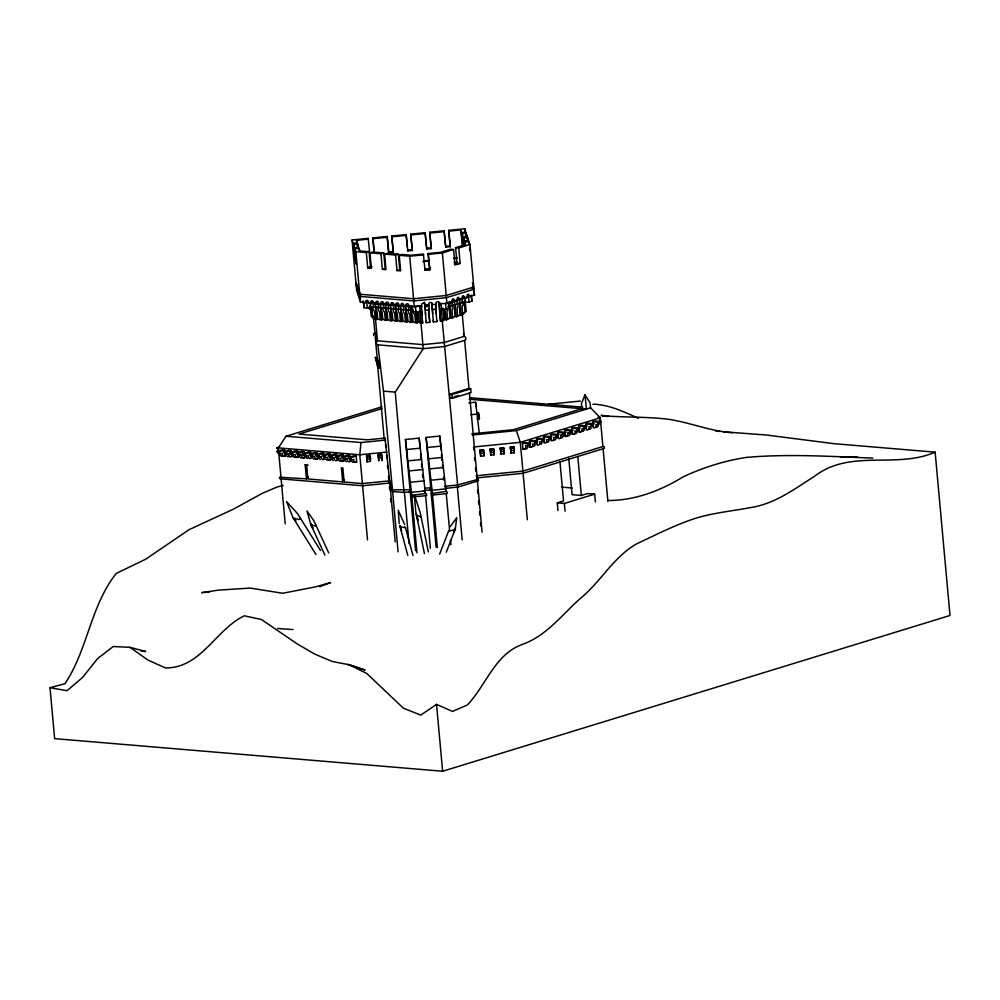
<?xml version="1.0" encoding="UTF-8"?>
<svg xmlns="http://www.w3.org/2000/svg" width="1000" height="1000" viewBox="0 0 1000 1000"><rect width="100%" height="100%" fill="white"/><g stroke="black" fill="none" stroke-linecap="round" stroke-linejoin="round"><path stroke-width="1.5" d="M385.662 440.075L360.962 442.537L359.775 454.775L362.587 485.75L389.837 483.038L388.888 482.938L389.637 480.85L385.012 438.062L367.388 439.812L299.025 434.075L382 408.6M455.275 529.012L456.75 517.65L450.337 526.587M455.375 528.075L453.95 532.112L455.112 529.45L448.787 531.25L448.925 530.2L439.65 554.075M446.262 552.212L455.112 529.45M477.925 477.8L523.1 473.3L603.1 448.75L604.45 448.225L604.325 446.8L602.9 446.562L600.275 417.775L590.562 407.825L590.112 402.987L584.963 394.738L581.388 403.85L581.825 408.688L513.425 429.688L471.863 433.825M315.9 525.087L315.525 525.95L311.012 524.975L324.9 555.112M444.387 312.35L445.55 310M448.113 309.212L446.95 311.562L447.55 318.175L446.05 319.913L445.112 309.662M453.4 300.613L451.325 302.688L449.888 302.575L449.312 306.775L447.875 306.65M454.625 300.238L453.775 301.938L446.962 303.5L439.375 303.65L441.125 303.475L441.675 309.55L448.938 308.225L448.375 302.15M458.413 299.075L456.337 301.15L454.9 301.038L454.325 305.238L452.887 305.113L453.125 307.675L451.962 310.025L452.562 316.637L451.062 318.363L449.862 305.2M456.775 304.488L457.362 300.275L458.8 300.4M463.425 297.525L461.35 299.613L459.925 299.488L459.338 303.7L457.9 303.575L458.137 306.137L456.975 308.475L457.575 315.1L456.075 316.825L455.012 305.113M464.65 297.15L463.812 298.863L457.188 299.45M462.925 302.038L468.988 302.062L468.438 295.988L466.375 298.075L464.938 297.95L465.163 300.512L464.35 302.162L462.925 302.038L463.15 304.6L461.987 306.938L462.6 313.562L461.087 315.287L459.888 302.113M599.6 420.2L600.45 417.35L597.938 417.137M408.775 492.075L404.012 492.362L395.262 392.113L423.212 348.65L444.575 346.525L464.637 340.375L465.825 339.338L465.65 337.325L464.263 336.337L463.4 333.65M382.05 406.775L286.062 436.238L278.312 447.925L278.587 450.962M444.988 317.663L442.262 321.075L457.812 487L446.012 488.375M367.525 539.938L362.587 485.75L281.125 478.9L279.7 478.663L279.562 477.238L306.45 478.862L308.188 476.712M306.45 478.862L305.163 464.738L306.613 464.85L307.9 478.975L342.688 481.9L344.425 479.762M463.825 313.188L461.087 315.287M529.538 445.55L530.525 443.125L524.65 442.638L522.438 443.312L522.975 449.3L524.538 449.425L525.788 448L525.612 446.087L527.825 445.412L528 447.312L526.75 448.75L522.975 449.3M533.787 446.587L535.037 445.163L534.862 443.25M536.575 443.4L537.55 440.962L531.688 440.475L529.475 441.15L530.013 447.137L531.575 447.275L532.825 445.838L532.65 443.938L534.362 444.075L535.337 441.65L537.55 440.962M540.825 444.425L542.075 443L541.9 441.087M543.612 441.238L544.587 438.812L538.713 438.312L536.5 439L537.05 444.975L538.6 445.112L539.85 443.675L539.688 441.775L541.388 441.912L542.375 439.487L544.587 438.812M571.737 432.6L572.725 430.175L566.85 429.675L564.637 430.363L565.188 436.337L566.737 436.475L567.987 435.037L567.812 433.137L570.037 432.463L570.2 434.363L568.962 435.788L565.188 436.337M578.775 430.438L579.763 428.013L573.888 427.512L571.675 428.2L572.212 434.188L573.775 434.312L575.025 432.887L574.85 430.975L576.562 431.125L577.537 428.688L579.763 428.013M583.025 431.475L584.275 430.037L584.1 428.137L585.812 428.288L586.788 425.85L580.925 425.363L578.713 426.037L579.25 432.025L580.812 432.15L582.062 430.725L581.888 428.812L583.6 428.963L584.575 426.538L586.788 425.85M591.312 427.887L590.062 429.312L588.5 429.188M466.062 310.85L462.312 314.913L464.263 336.337L444.212 342.5L422.837 344.625L377.488 340.812L376.35 342.038L376.538 344.062L377.85 344.837L423.212 348.65L419.913 310.45L420.3 311.675L412.663 311.837L412.113 305.75L408.812 306.288C409.562 303.2 405.05 302.625 406.238 306.075L403.775 305.863C404.525 302.775 400 302.2 401.2 305.65L398.725 305.438C399.487 302.35 394.963 301.775 396.163 305.225L393.688 305.012C394.45 301.938 389.925 301.35 391.125 304.8L388.65 304.6C389.412 301.512 384.888 300.925 386.075 304.375L383.612 304.175C384.363 301.087 379.85 300.5 381.037 303.95L378.575 303.75C379.325 300.663 374.812 300.087 376 303.525L373.537 303.325C374.288 300.238 369.775 299.662 370.962 303.113L368.5 302.9C369.25 299.812 364.725 299.237 365.925 302.688L360.45 302.225L359.637 297.787L359.688 299.237M464.275 312.488L462.312 314.913L466.163 311.163L465.163 301M357.812 294.113L358.025 294.762L356.65 290.512L356.112 284.688L356.788 284.2L355.913 282.5L352.05 239.975L368.188 238.375L368.45 239.163L356.5 240.35L356.9 244.85M373.338 315.912L374.875 332.75L373.625 333.65L373.812 335.662M935.138 452.163C896.1 469.2 850.625 448.587 814.613 476.213C796.05 488.05 777.9 501.613 756.012 506.55C735.95 510.675 715.387 512.275 695.713 518.237C675.263 524.862 656.1 534.712 636.688 543.837C613.35 557 600.763 581.9 580.3 598.475C562.013 614.675 546.838 635.425 523.1 644.15C494.862 653.838 486.4 685.113 467.275 705.025L452.525 711.438L436.538 704.375L420.775 715.113L403.413 708.2L366.775 673.475L349.237 664.762L332.2 661.462L314.788 654.112L297.113 643.85L261.413 619.487L244.338 615.8C215.662 629.45 201.038 668.337 165.387 667.925L147.925 660.05L130.025 647.325L113.212 646.525L97.575 658.6L82.55 677.475L67.013 690.713L50 687.7L54.638 738.637L442.625 771.25L950 615.487L935.138 452.163L833.925 443.663L766.175 435L723.263 431.775M300.538 518.425L298.788 519.513L293.312 518.1L315.963 554.487M427.463 269.387L430.238 268.075M462.175 539.888L457.375 487.238L477.438 481.087L478.413 480.675L478.288 479.263L457.188 485.05L444.387 486.325M319.775 586.725L330.55 582.562L315.6 586.862L282.7 593.263L250.15 588.075L218.263 590.163L201.75 592.625L209.363 592.1M366.312 252.562L369.1 251.713L370.513 267.25L367.725 268.1L366.312 252.562L355.85 251.688L354.9 248.775L359.1 248.363L359.938 250.938L369.1 251.713M367.725 268.1L371.362 268.4L369.938 252.862L372.725 252.013L383.738 252.938L385.15 268.475L382.362 269.325L380.95 253.787L383.738 252.938M382.362 269.325L386 269.637L384.588 254.1L387.362 253.25L398.375 254.175L399.787 269.713L397 270.562L395.588 255.025L398.375 254.175M397 270.562L400.637 270.863L399.225 255.325L402 254.475L411.163 255.25L423.363 254.037L425.037 270.363L429.85 269.875L428.175 253.55L440.375 252.338L450.425 249.25L453.575 249.513L454.988 265.05L460.15 263.475L458.738 247.938L469.938 244.5L469 241.612L464.812 242.037L465.087 245.138M454.425 264L457 263.212L455.588 247.675L465.637 244.587L464.812 242.037M428.438 254.338L442.362 252.963L453.575 249.513M365.925 302.688L368 302.05L369.05 303.562L370.312 303.175L370.55 305.738L371.562 307.2L372.837 306.812L373.062 309.363L374.513 311.45L375.112 318.075L376.775 319.488L375.7 307.775M370.962 303.113L373.038 302.475L374.087 303.988L375.363 303.6L375.588 306.163L376.6 307.625L377.875 307.238L378.113 309.788L379.55 311.875L380.163 318.5L381.812 319.913L380.75 308.2M373.537 303.325L378.075 302.9L379.125 304.413L380.4 304.025L380.625 306.575L381.65 308.05L382.912 307.65L383.15 310.212L384.588 312.3L385.2 318.925L386.85 320.337L385.438 304.45L384.162 304.837L383.113 303.312L381.037 303.95M376 303.525L378.075 302.9M380.4 304.025L376.662 304.2L375.613 302.688M363.225 300.85L364.038 307.75L367.312 308.025L371.6 306.7L372.5 316.55L376.775 319.488M381.7 304.625L382.975 304.237L384.212 308.263L387.95 308.075L388.188 310.637L389.637 312.725L390.238 319.337L391.887 320.763L390.825 309.05M383.612 304.175L388.15 303.738L389.2 305.262L390.475 304.875L390.712 307.425L391.725 308.888L392.987 308.5L393.225 311.062L394.675 313.15L395.275 319.762L396.925 321.175L395.513 305.3L394.275 305.188M386.075 304.375L388.15 303.738M390.475 304.875L386.737 305.05L385.688 303.538M382.912 307.65L379.175 307.838L377.925 303.812M391.125 304.8L393.188 304.163L394.237 305.688L395.513 305.3M391.775 305.475L393.05 305.087L394.3 309.113L398.038 308.925L398.263 311.488L399.712 313.575L400.312 320.188L401.962 321.6L400.9 309.9M393.688 305.012L395.763 304.387L396.812 305.9L400.55 305.712L400.788 308.275L401.8 309.738L403.075 309.35L403.3 311.913L404.75 314L405.35 320.613L407 322.025L405.588 306.137L401.85 306.325M396.163 305.225L398.225 304.587L399.288 306.112L400.55 305.712M387.95 308.075L386.688 308.475L385.662 307M401.2 305.65L403.275 305.012L404.325 306.525L405.588 306.137M406.238 306.075L408.312 305.438L409.363 306.95L410.625 306.562L412.05 322.45L409.575 322.25L407.925 320.825L407.325 314.212L405.875 312.125L405.637 309.562L408.113 309.775L408.338 312.337L409.787 314.425L410.387 321.037L412.05 322.45M398.038 308.925L396.763 309.312L395.75 307.85M405.637 309.562L404.375 309.962L403.125 305.938M408.113 309.775L406.838 310.163L405.825 308.7M416.012 311.163L417.088 322.875L415.425 321.463L414.825 314.837L413.387 312.75L413.15 310.2L409.412 310.375L408.162 306.363L406.9 306.75L405.838 305.225M413.15 310.2L411.875 310.587L410.863 309.125M452.163 300.988L456.962 300.425L457.375 297.775A2.037 1.35 -85.2 0 1 458.663 297.387L459.525 299.637M462.2 297.913L467 297.35L467.413 294.7A2.037 1.35 -85.2 0 1 468.688 294.3L469.55 296.562L467.212 296.363M469.55 296.562L474.538 295.038L473.225 286.8M449.1 306.275L451.763 306.025L452.35 301.812M452.887 305.113L455.337 304.363L455.575 306.925L454.412 309.262L455.025 315.887L453.512 317.613L451.062 318.363M459.137 303.2L461.8 302.938L462.375 298.738M468.988 302.062L471.887 301.175L471.337 295.1M446.05 319.913L448.5 319.15L450 317.425L449.4 310.812L450.562 308.463L450.325 305.9M456.075 316.825L458.525 316.075L460.037 314.35L459.438 307.725L460.588 305.375L460.363 302.825M449.625 394.325L468.312 388.6L470.688 388.787L471.037 392.587L452.35 398.325L449.975 398.125L449.625 394.325L452 394.525L470.688 388.787M278.225 450.375L276.788 447.75L279 447.062M454.288 396.8L458.6 395.475M278.238 453.638L276.938 451.438L282.125 449.837L284.637 450.05L285.175 456.037L283.8 456.463L282.425 455.288L282.25 453.375L280.738 453.85L279.55 452.825L279.438 451.637L284.637 450.05M283.438 451.975L288.625 450.387L291.137 450.6L291.675 456.575L290.3 457L288.925 455.838L288.762 453.925L284.738 454.175L283.438 451.975L285.938 452.188L291.137 450.6M291.238 454.725L289.938 452.525L295.138 450.925L297.638 451.138L298.175 457.125L296.8 457.55L295.438 456.375L295.262 454.475L293.75 454.938L292.55 453.913L292.438 452.738L297.638 451.138M288.762 453.925L287.25 454.387L285.938 452.188M296.438 453.075L301.637 451.475L304.137 451.688L304.688 457.675L303.3 458.1L301.938 456.925L301.762 455.025L297.738 455.275L296.438 453.075L298.95 453.288L304.137 451.688M289.175 456.375L287.8 456.788L286.425 455.625L286.25 453.713M304.25 455.825L302.938 453.612L308.137 452.025L310.637 452.238L311.188 458.225L309.8 458.638L308.438 457.475L308.263 455.562L306.75 456.025L305.55 455.012L305.45 453.825L310.637 452.238M301.762 455.025L300.25 455.487L298.95 453.288M317.688 458.762L313.8 458.975L312.438 457.812L312.262 455.9L310.75 456.362L309.45 454.162L314.637 452.575L317.137 452.775L317.688 458.762L316.312 459.188L314.938 458.013L314.762 456.112L313.25 456.575L311.95 454.375L317.137 452.775M315.95 454.712L321.138 453.113L323.638 453.325L324.188 459.312L322.812 459.738L321.438 458.562L321.262 456.662L317.25 456.912L315.95 454.712L318.45 454.925L323.638 453.325M308.675 458.013L307.3 458.438L305.938 457.262L305.763 455.35M323.75 457.463L322.45 455.262L327.638 453.663L330.15 453.875L330.688 459.862L329.312 460.288L327.938 459.113L327.762 457.2L326.25 457.675L325.062 456.65L324.95 455.462L330.15 453.875M321.262 456.662L319.75 457.125L318.45 454.925M328.95 455.8L334.137 454.212L336.65 454.425L337.188 460.4L335.812 460.825L334.438 459.663L334.275 457.75L330.25 458L328.95 455.8L331.45 456.012L336.65 454.425M336.75 458.55L335.45 456.35L340.65 454.762L343.15 454.963L343.688 460.95L342.312 461.375L340.95 460.2L340.775 458.3L339.263 458.762L337.95 456.562L343.15 454.963M334.275 457.75L332.75 458.212L331.45 456.012M341.95 456.9L347.15 455.3L349.65 455.513L350.2 461.5L348.812 461.925L347.45 460.75L347.275 458.85L343.25 459.1L341.95 456.9L344.462 457.113L349.65 455.513M349.762 459.65L348.45 457.45L353.65 455.85L356.15 456.062L356.7 462.05L355.312 462.463L353.95 461.3L353.775 459.387L352.262 459.85L351.062 458.837L350.962 457.65L356.15 456.062M347.275 458.85L345.763 459.312L344.462 457.113M472.238 434.988L516.362 430.6L590.562 407.825M600.275 417.775L520.288 442.325L473.6 446.975L473.875 450M551.625 436.65L549.412 437.325L548.425 439.762L546.712 439.613L546.888 441.525L545.638 442.95L544.087 442.825L543.538 436.838L545.75 436.15L551.625 436.65L550.638 439.075L548.925 438.938L549.1 440.838L547.85 442.275L546.3 442.137M558.663 434.487L556.438 435.175L555.462 437.6L553.75 437.45L553.925 439.363L552.675 440.788L551.112 440.662L550.575 434.675L552.788 434L558.663 434.487L557.675 436.912L555.962 436.775L556.138 438.675L554.888 440.112L553.325 439.975M557.6 432.512L559.825 431.838L565.688 432.325L564.712 434.762L560.788 435.3L560.962 437.2L559.712 438.638L558.15 438.5L557.6 432.512L563.475 433.013L565.688 432.325M593.825 423.688L591.613 424.375L590.625 426.8L588.913 426.662L589.087 428.562L587.837 430L586.287 429.862L585.737 423.875L587.95 423.2L593.825 423.688L592.85 426.125L591.138 425.975M600.862 421.538L598.65 422.212L597.663 424.637L595.95 424.5L596.125 426.4L594.875 427.837L593.325 427.7L592.775 421.725L594.987 421.037L600.862 421.538L599.875 423.963L598.162 423.825L598.337 425.725L597.087 427.15L595.538 427.025M522.438 443.312L528.312 443.812L530.525 443.125M564.637 430.363L570.513 430.85L572.725 430.175M530.013 447.137L532.225 446.463M572.212 434.188L575.988 433.638L577.238 432.2L577.062 430.3M579.25 432.025L581.462 431.337M602.9 446.562L522.9 471.112L476.225 475.763L477.3 476.225L477.438 477.65M557.987 510.562L557.275 502.837L563.538 500.925L559.987 461.975M568.8 458.725L572.062 494.675L581.337 495.462L587.587 493.537L594.663 494.125L595.363 501.85M557.275 502.837L564.35 503.438L594.663 494.125M425.6 495.7L426.613 495.412L426.488 493.988L425.4 493.525L410.812 495.55L410.938 496.975L411.9 497.075L425.6 495.7L430.387 548.35M446.25 493.65L447.262 493.363L447.137 491.938L446.062 491.463L431.463 493.488L431.6 494.913L432.562 495.012L446.25 493.65L449.5 529.263M50 687.7L64.975 683.7C87.812 649.587 90.475 605.737 116.3 573.4L145.688 559.225L189.013 529.7L233.175 509.275L262.4 493.275L277.162 486.987L283.163 485.45M548.55 404.237L580.337 401.075M374.038 251.9L372.762 237.913L387.175 236.475L388.837 252.812L393.413 252.35L391.737 236.025L406.15 234.587L407.825 250.925L412.4 250.463L410.725 234.137L425.138 232.7L426.8 249.037L431.375 248.575L429.712 232.25L444.113 230.812L445.788 247.15L450.363 246.688L448.688 230.362L464.825 228.75L466.2 235.2M372.762 237.913L373.025 238.7L387.425 237.275M392 236.812L406.413 235.387M410.988 234.925L425.387 233.5M429.963 233.038L444.375 231.612M448.95 231.15L460.9 229.963L463 246.5M352.05 239.975L353.137 243.35L357.337 242.925L357.762 247.587M461.725 232.512L465.913 232.1M353.137 243.35L354.938 260.075L353.525 244.537L357.725 244.125L358.988 250.275M463.225 246.112L462.1 233.675L466.287 233.263L467.7 240.938M353.525 244.537L354.513 247.587L358.713 247.162M462.1 233.675L463.075 236.688L467.275 236.275M464.162 245.625L463.45 237.85L467.65 237.438L468.913 243.562M463.45 237.85L464.438 240.875L468.625 240.45M387.175 236.475L388.587 252.013L393.162 251.562L393.413 252.35M412.4 250.463L412.137 249.675L407.562 250.125L407.825 250.925M431.375 248.575L431.125 247.787L426.55 248.238L426.8 249.037M450.363 246.688L450.1 245.9L445.525 246.35L445.788 247.15M399.225 255.325L409.688 256.212L423.625 254.825M423.438 260.925L429.575 260.312M454.137 257.863L457.212 257.562M369.012 267.05L372.088 266.75M422.925 261.688L429.087 261.075M453.738 258.625L456.825 258.312M454.075 262.6L457.163 262.288M425.087 269.375L429.7 268.913M429.85 269.875L429.6 269.088L424.775 269.575L425.037 270.363M416.838 305.887L419.75 305.6L420.3 311.675M426.875 304.887L428.812 305.3L425.138 305.062C423.638 307.512 430.163 306.863 428.612 304.713M408.812 306.288L414.288 306.75L421.688 306.012L421.6 305.113A1.825 1.8 -18 0 1 423.263 303.137A1.825 1.8 -18 0 1 425.238 304.75L425.325 305.65M435.938 304.6L435.737 304.012C438.387 310.812 430.238 311.737 432.25 304.35L435.938 304.6L435.85 303.688A1.825 1.8 -18 0 1 437.5 301.712A1.825 1.8 -18 0 1 439.487 303.325L439.562 304.237M419.712 306.775L421.575 306.962L421.688 306.012M444.325 310.375L444.988 318.962L443.488 320.688L440.513 321.238L439.338 304.825L441.087 304.65M428.587 305.887C431.613 311.137 422.837 312.013 425.1 306.238M422.6 321.575L422.638 323.025L420.887 323.2L418 321.675L417.188 313.075M424.4 302.162L426.275 322.663L429.75 322.312L428.775 309.575M431.662 302.925L433.387 321.95L436.875 321.6L436.85 320.15M377.5 363.9L379.2 363.738L379.575 367.875L377.887 368.05L375.3 357.113L377.5 363.9L384.188 439.05M468.85 402.85L475.588 402.188L479.3 433.225M470.825 414.725L477.55 414.05M477.15 419L479.425 418.775L478.375 412.587L479.425 418.775M405.462 439.5L411.7 494.888L410.037 489.75L405.462 439.5L419.162 438.125L425.4 493.525L424.562 490.95M426.112 437.438L432.362 492.825L430.688 487.688L426.112 437.438L439.812 436.075L446.062 491.463M406.775 449.525L420.475 448.162M427.425 447.475L441.125 446.112M387.025 452.062L359.775 454.775L276.788 447.75M366.562 455.712L369.9 455.387L370.375 456.863L370.513 459.087L367.038 458.988L367.238 462.088L366.562 455.712L367.038 458.988M378.1 454.562L381.438 454.237L381.912 455.712L382.038 457.938L378.562 457.837L378.762 460.95L378.1 454.562L378.562 457.837M367.038 457.188L370.375 456.863M378.575 456.05L381.912 455.712M480 449.963L483.338 449.625L483.812 451.1L483.95 453.325L480.475 453.225L480.675 456.337L480 449.963L480.475 453.225M490.125 448.95L493.462 448.612L493.938 450.1L494.075 452.325L490.6 452.225L490.8 455.325L490.125 448.95L490.6 452.225M500.25 447.938L503.587 447.612L504.075 449.087L504.2 451.312L500.725 451.213L500.925 454.325L500.25 447.938L500.725 451.213M510.387 446.938L513.713 446.6C516.775 451.388 509.137 452.15 510.387 446.938L511.05 453.312L511.025 452.113M367.113 461.7L369.338 461.475M480.475 451.438L483.812 451.1M490.6 450.425L493.938 450.1M500.737 449.425L504.075 449.087M510.863 448.413L514.2 448.075M407.812 460.887L421.512 459.525M428.462 458.837L442.163 457.475M480.538 455.938L484.012 456L483.8 452.9M490.675 454.938L494.137 455L493.938 451.887M500.8 453.925L504.263 453.988L504.062 450.887M510.925 452.925L514.388 452.975L514.362 451.775M409.125 470.925L422.825 469.562M429.775 468.862L443.475 467.5M410.15 482.275L423.85 480.913M430.812 480.225L444.513 478.862M425.125 488.25L430.688 487.688L429.8 488.363L429.925 489.775L430.887 489.875L423.938 490.575M411.463 492.312L425.163 490.95M432.125 490.262L445.825 488.9M607.837 500.5C634.938 500.637 660.7 490.625 683.525 476.65C703.512 467.388 724.175 460.9 745.938 457.463C788.138 453.638 830.575 456.5 872.913 458.1M592.925 404.188C609.05 404.562 623.975 411.825 638.462 418.325M840.725 456.887L857.475 456.975M277.575 628.45L293.012 629.587M455.588 247.675L458.738 247.938M369.938 252.862L380.95 253.787M384.588 254.1L395.588 255.025M457 263.212L460.15 263.475M459.637 298.688L461.975 298.888L462.4 296.238A2.037 1.35 -85.2 0 1 463.675 295.837L464.538 298.1M449.613 301.775L451.95 301.962L452.362 299.312A2.037 1.35 -85.2 0 1 453.65 298.925L454.513 301.188M368 302.05L366.763 301.938L367.312 308.025M371.8 302.362L373.038 302.475M391.962 304.062L393.188 304.163M397 304.488L398.225 304.587M402.038 304.913L403.275 305.012M369.087 303.075L370.312 303.175M374.125 303.5L375.363 303.6M409.4 306.462L410.625 306.562M370.337 306.6L372.837 306.812M376.637 307.125L377.875 307.238M381.812 319.913L379.338 319.7L377.688 318.288L377.088 311.675L375.637 309.587L375.412 307.025L374.137 307.413L372.887 303.387L371.625 303.788L370.562 302.262M386.85 320.337L384.387 320.125L382.725 318.712L382.125 312.1L380.675 310.012L380.45 307.45M391.887 320.763L389.425 320.55L387.762 319.137L387.163 312.512L385.725 310.425L385.487 307.875M396.925 321.175L394.462 320.975L392.812 319.562L392.2 312.938L390.763 310.85L390.525 308.3M401.962 321.6L399.5 321.4L397.85 319.988L397.25 313.363L395.8 311.275L395.562 308.725M407 322.025L404.538 321.825L402.887 320.4L402.287 313.788L400.838 311.7L400.6 309.137M417.088 322.875L414.613 322.663L412.962 321.25L412.362 314.637L410.913 312.55L410.688 309.988M469.787 397.675L582.825 407.175M377.85 344.837L383.462 391.125L395.262 392.113M469.137 399.212L586.462 409.075L584.963 394.738M592.775 421.725L598.65 422.212M585.737 423.875L591.613 424.375M578.713 426.037L584.575 426.538M571.675 428.2L577.537 428.688M567.812 433.137L569.525 433.275L570.513 430.85M560.788 435.3L562.5 435.438L563.475 433.013M550.575 434.675L556.438 435.175M560.363 437.825L561.925 437.95L563.175 436.525L563 434.613M543.538 436.838L549.412 437.325M536.5 439L542.375 439.487M529.475 441.15L535.337 441.65M525.612 446.087L527.325 446.238L528.312 443.812M286.062 436.238L360.962 442.537M276.938 451.438L279.438 451.637M289.938 452.525L292.438 452.738M302.938 453.612L305.45 453.825M309.45 454.162L311.95 454.375M322.45 455.262L324.95 455.462M335.45 456.35L337.95 456.562M348.45 457.45L350.962 457.65M285.175 456.037L281.3 456.25L279.925 455.075L279.75 453.175M298.175 457.125L294.3 457.337L292.925 456.163L292.75 454.263M304.688 457.675L300.8 457.887L299.425 456.712L299.262 454.812M330.688 459.862L326.812 460.075L325.438 458.9M343.688 460.95L339.812 461.163L338.438 460L338.263 458.088M356.7 462.05L352.812 462.262L351.45 461.087L351.275 459.175M561.6 487.113L572.325 488.013M141.15 651.125L145.75 651.513L130.025 647.325M715.588 430.962L720.188 431.45M732.487 432.75C710.575 431.238 690.1 422.55 668.5 419.275C646.612 416.575 624.612 417.575 602.612 415.662L608.263 416.5M608.25 416.413L601.175 415.3L605.462 416.35M305.163 464.738L308.113 465.213M412.962 555.388L405.538 527.788L400.75 526.838L401.5 530.712L399.75 525.5L407.8 555.438M347.8 664.425L365.062 670.062L349.237 664.762M373.025 317.413L375.538 319.387L377.488 340.812L374.875 332.75M368.512 308.062L370.5 309.538M346.312 461.712L344.938 460.538L344.775 458.638M333.312 460.613L331.938 459.45L331.763 457.537M320.3 459.525L318.938 458.35L318.762 456.45M419.237 321.775L420.887 323.2L420.85 321.613M368.263 307.3L371.75 310.312M417.85 320.363L420.887 323.2L419.113 320.475L418.35 312.025M420.363 516.163L421.1 516.888L417.113 515.4L417.9 520.462L416.262 514.113M404.65 526.9L405.538 527.788M293.312 518.1L295.925 520.962M369.925 307.162L371.987 309.45M410.887 305.65L411.938 307.175M415.95 312.975L417.4 315.062M399.338 309.538L398.088 305.512M389.25 308.688L388.013 304.662M320.5 550.5L297.45 513.475L286.55 501.587L292.938 517.5M311.012 524.975L312.863 528.212L311.212 523.725M328.713 552.9L313.975 520.913L306.975 510.962L310.775 524.462M404.7 524.688L398.237 510.262L399.212 523.513M516.362 430.6L520.288 442.325L527.325 519.75M472.413 282.725L474.012 289.212L446.438 297.675L413.762 300.925L359.913 296.4L356.112 284.688M474.538 295.038L473.525 290.912M471.887 301.175L471.213 295.8M441.675 309.55L441.275 308.325L442.262 321.075L443.75 319.2M439.338 304.825L439.375 303.65M476.562 476.8L477.238 478.9L469.4 392.7M388.587 252.013L388.837 252.812M356.5 240.35L357.337 242.925M355.913 282.5L360.425 294.637L360.45 302.225M358.688 296.8L358.9 297.45L357.863 292.387L357.938 293.863M359.55 299.488L359.775 300.138L358.738 295.075L358.812 296.55M379.2 363.738L377.1 357.262L375.238 336.775M377.475 361.4L379.575 367.875M411.062 494.5L410.238 491.938L415.588 550.763M390.3 484.45L392.6 491.525L398.088 551.9M370.45 461.362L370.375 458.65M428.35 551.888L420.288 512.987L414.412 494.913L415.75 511.625L424.438 553.575M472.987 288.675L472.837 287.875L472.837 288.512M472.5 286.975L472.688 288.7M603.1 448.75L607.888 501.388M577.788 456.512L581.337 495.462M564.35 503.438L565.062 511.163M513.713 446.6L514.263 452.587M503.587 447.612L504.137 453.6M493.462 448.612L494.012 454.6M469.938 244.5L473.812 287.025L446.238 295.487L413.562 298.738L359.712 294.212L355.85 251.688M469.562 247.825L469.85 250.938M472.475 288.012L472.55 288.925M467.65 237.438L467.925 240.55M466.287 233.263L466.712 237.925M464.825 228.75L465.112 231.788M464.438 240.875L464.862 245.538M483.338 449.625L483.875 455.613M463.075 236.688L463.925 246.012M460.9 229.963L462.4 246.45M464.15 301.663L465.037 311.512L462.312 314.913L464.363 312.688M464.637 340.375L469.113 389.625M477.438 481.087L482.088 532.175M474.562 457.575L474.85 460.613M475.538 468.188L475.812 471.213M477.55 490.325L477.825 493.425M478.537 501.163L478.812 504.263M479.525 512L479.8 515.1M480.513 522.85L480.788 525.938M448.688 230.362L450.1 245.9M444.113 230.812L445.387 244.8M442.362 252.963L446.962 303.5M445.487 303.038L446.037 309.113M452 394.525L452.35 398.325M442.962 308.163L443.862 318.012L442.262 321.075L442.212 319.488M438.787 302.213L440.513 321.238M429.712 232.25L431.125 247.787M435.9 308.863L436.238 313.538M435.55 306.962L436.875 321.6M428.175 253.55L429.6 269.088M432.45 304.938L432.362 304.037A1.825 1.8 -18 0 0 430.387 302.425A1.825 1.8 -18 0 0 428.725 304.4L428.812 305.3M432.413 309.212L432.762 313.888M425.138 232.7L426.4 246.688M450.487 540.1L450.9 544.738M445.475 486.8L445.6 488.225M428.562 309.137L429.75 322.312M439.812 436.075L441.062 449.775M441.475 454.35L442.038 460.438M442.45 465.012L442.725 468.05M443.562 477.188L443.837 480.238M421.463 306.6L422 314.95M421.438 309.85L422.638 323.025M410.725 234.137L412.137 249.675M415.387 306.025L415.938 312.113M432.562 495.012L437.35 547.65M409.688 256.212L414.288 306.75M431.025 491.425L436.1 547.163M406.15 234.587L407.287 247.025M424.812 488.85L424.95 490.275M419.162 438.125L420.125 448.787M420.55 453.363L421.1 459.45M421.512 464.012L421.8 467.062M422.488 474.675L422.762 477.725M436.538 704.375L442.625 771.25M391.737 236.025L393.162 251.562M411.9 497.075L416.975 552.812M409.275 491.838L410.037 489.75L391.475 489.888L391.6 491.312L392.6 491.525L404.4 492.512L409.05 543.6M373.025 238.7L374.288 252.688M383.462 391.125L392.4 489.338L389.637 480.85L362.388 483.562L344.137 482.025L342.85 467.9L341.4 467.775L342.688 481.9M368.188 238.375L369.862 254.7M389.988 484.588L395.2 541.875M385.012 438.062L385.288 441.112M385.562 444.15L385.838 447.2M386.538 454.812L386.812 457.863M387.5 465.475L387.775 468.525M388.475 476.138L388.75 479.188M389.438 486.8L389.725 489.85M390.55 498.988L390.825 502.038M373.875 317.838L375.538 319.387L371.238 316.45L370.262 306.025M371.238 308.075L371.475 310.725M371.138 308.712L371.5 312.688M370.925 308.062L371.287 312.025M370.6 308.038L370.85 310.688M370.125 305.95L370.363 308.512M381.9 457.512L382.1 460.613L381.438 454.237M363.488 301.663L364.038 307.75M357.725 244.125L358 247.225M354.9 248.775L356.312 264.312L354.513 247.587M369.9 455.387L370.312 459.875M278.863 453.988L280.925 476.712M281.125 478.9L285.212 523.8M475.588 402.188L475.825 406.325M425.525 312.475L425.637 314.6M433.363 320.5L433.387 321.95M426.238 321.213L426.275 322.663M375.538 319.387L373.125 317.6L375.538 319.387"/></g></svg>
